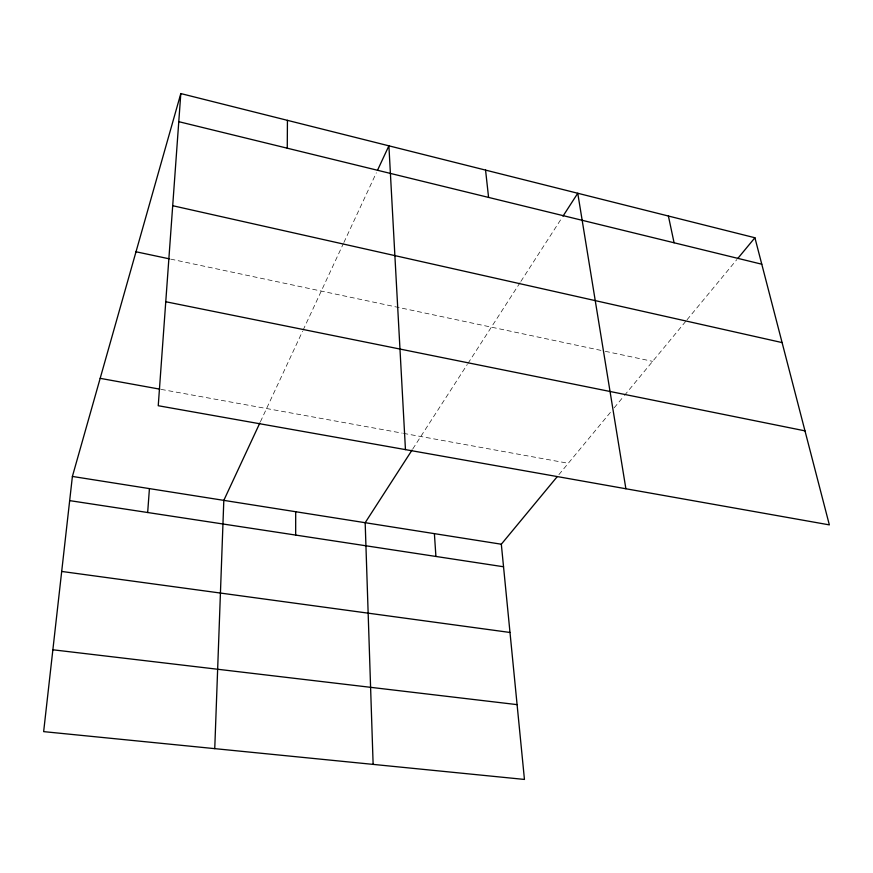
<?xml version="1.0" encoding="UTF-8"?>
<svg xmlns="http://www.w3.org/2000/svg" width="873" height="873" viewBox="0 0 873 873"><rect width="100%" height="100%" fill="white"/><g stroke="black" fill="none" stroke-linecap="round" stroke-linejoin="round"><path stroke-width="0.65" stroke-dasharray="4.37 3.27" d="M260.405 421.79L302.56 331.26M303.127 330.049L343.329 243.687M343.897 242.476L376.339 172.789M412.776 448.94L467.273 364.488M468.004 363.354L520.144 282.546M520.886 281.401L562.245 217.301M558.895 474.639L610.784 411.936M614.199 407.811L623.595 396.451M624.457 395.414L686.2 320.806M687.051 319.769L736.888 259.543M161.134 389.391L402.213 433.139M403.544 433.379L568.301 463.279M170.672 259.117L603.941 351.022M605.262 351.306L652.644 361.357"/><path stroke-width="1.31" d="M295.674 535.084L295.696 511.731M287.261 148.203L287.435 120.343M214.747 748.641L223.815 500.371L259.848 423.001M180.809 93.564L158.242 405.727L829.35 524.88L754.916 237.751L180.809 93.564L72.394 476.44L43.65 731.629L524.444 779.436L501.32 544.217L557.181 476.713M147.668 512.516L149.425 488.607M377.485 170.333L388.9 145.824L405.454 449.617M412.056 450.064L365.176 522.709L373.131 764.388M562.987 216.155L577.762 193.26L625.886 488.76M737.74 258.506L754.916 237.751M52.871 649.785L517.089 704.631M61.688 571.444L509.996 632.467M69.665 500.622L503.535 566.763M72.394 476.44L501.32 544.217M100.166 378.336L159.803 389.151M165.761 301.742L804.971 430.858M136.002 251.773L169.34 258.844M172.701 205.712L782.099 342.587M178.769 121.674L761.78 264.213M668.402 216.024L674.087 242.781M485.563 170.104L488.585 197.429M434.394 533.643L435.911 556.461"/></g></svg>
